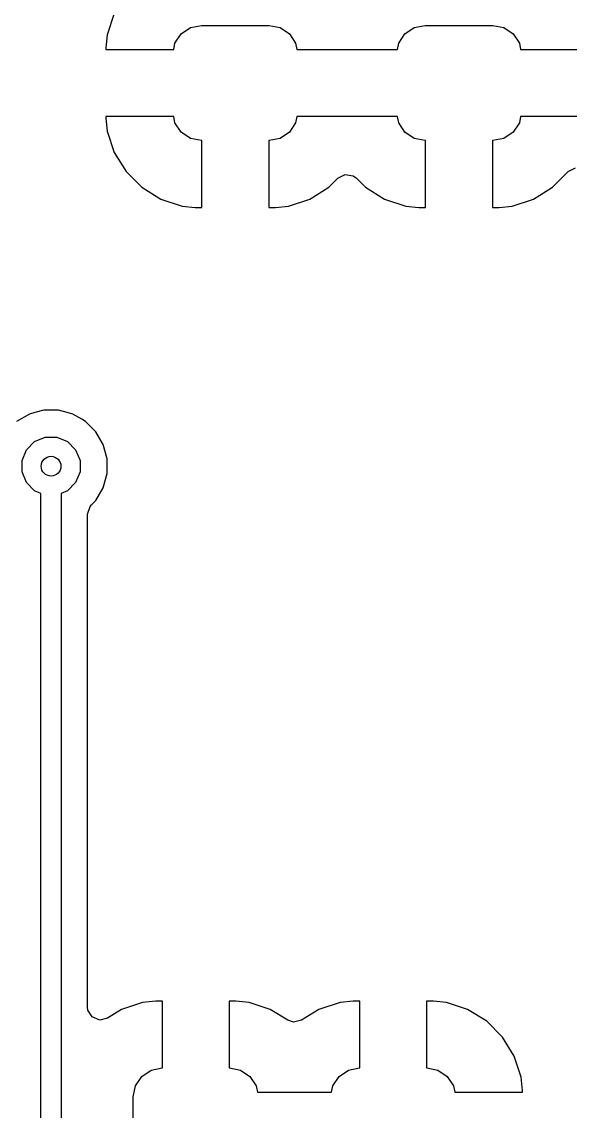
# Model space of a CAD drawing. Extents: x 2.09 to 4.51, y -4.8 to -2.93.
# Drawn here: x 3.255 to 3.4191, y -3.7639 to -3.4379 of the extents above; entities that cross this region are included whole.
import ezdxf

# ---------------------------------------------------------------- set-up
doc = ezdxf.new("R2010")
doc.units = 0
doc.header["$MEASUREMENT"] = 0
doc.layers.add('BLACK', color=7, linetype='CONTINUOUS')

msp = doc.modelspace()

# ---------------------------------------------------------------- linework, layer by layer
at = {"layer": 'BLACK', "linetype": 'CONTINUOUS'}
for p, q in [((3.2827, -3.43541), (3.2806, -3.44176)), ((3.30272, -3.4415), (3.30551, -3.43963)), ((3.30551, -3.43963), (3.30881, -3.43898)), ((3.30881, -3.43898), (3.32899, -3.43898)), ((3.32899, -3.43898), (3.33228, -3.43963)), ((3.33228, -3.43963), (3.33508, -3.4415)), ((3.36965, -3.4415), (3.37244, -3.43963)), ((3.37244, -3.43963), (3.37574, -3.43898)), ((3.37574, -3.43898), (3.39592, -3.43898)), ((3.39592, -3.43898), (3.39921, -3.43963)), ((3.39921, -3.43963), (3.40201, -3.4415)), ((3.2806, -3.44176), (3.2802, -3.44568)), ((3.30085, -3.44429), (3.30272, -3.4415)), ((3.33508, -3.4415), (3.33694, -3.44429)), ((3.36778, -3.44429), (3.36965, -3.4415)), ((3.40201, -3.4415), (3.40387, -3.44429)), ((3.2802, -3.44568), (3.2802, -3.4462)), ((3.2802, -3.4462), (3.2802, -3.4462)), ((3.2802, -3.4462), (3.30047, -3.4462)), ((3.30047, -3.4462), (3.30085, -3.44429)), ((3.33694, -3.44429), (3.33732, -3.4462)), ((3.33732, -3.4462), (3.3674, -3.4462)), ((3.3674, -3.4462), (3.36778, -3.44429)), ((3.40387, -3.44429), (3.40425, -3.4462)), ((3.40425, -3.4462), (3.43827, -3.4462)), ((3.30047, -3.4662), (3.2802, -3.4662)), ((3.2802, -3.4662), (3.2802, -3.4662)), ((3.2802, -3.4662), (3.2802, -3.46672)), ((3.2802, -3.46672), (3.2806, -3.47064)), ((3.30085, -3.46811), (3.30047, -3.4662)), ((3.30272, -3.4709), (3.30085, -3.46811)), ((3.33694, -3.46811), (3.33508, -3.4709)), ((3.33732, -3.4662), (3.33694, -3.46811)), ((3.3674, -3.4662), (3.33732, -3.4662)), ((3.36778, -3.46811), (3.3674, -3.4662)), ((3.36965, -3.4709), (3.36778, -3.46811)), ((3.40387, -3.46811), (3.40201, -3.4709)), ((3.40425, -3.4662), (3.40387, -3.46811)), ((3.43827, -3.4662), (3.40425, -3.4662)), ((3.2806, -3.47064), (3.2806, -3.47064)), ((3.2806, -3.47064), (3.2827, -3.47699)), ((3.30551, -3.47277), (3.30272, -3.4709)), ((3.33508, -3.4709), (3.33228, -3.47277)), ((3.37244, -3.47277), (3.36965, -3.4709)), ((3.40201, -3.4709), (3.39921, -3.47277)), ((3.30881, -3.47343), (3.30551, -3.47277)), ((3.3089, -3.47343), (3.30881, -3.47343)), ((3.3089, -3.49343), (3.3089, -3.47343)), ((3.32899, -3.47343), (3.3289, -3.47343)), ((3.3289, -3.47343), (3.3289, -3.49343)), ((3.33228, -3.47277), (3.32899, -3.47343)), ((3.37574, -3.47343), (3.37244, -3.47277)), ((3.37583, -3.47343), (3.37574, -3.47343)), ((3.37583, -3.49343), (3.37583, -3.47343)), ((3.39592, -3.47343), (3.39583, -3.47343)), ((3.39583, -3.47343), (3.39583, -3.49343)), ((3.39921, -3.47277), (3.39592, -3.47343)), ((3.2827, -3.47699), (3.28621, -3.48268)), ((3.4185, -3.48269), (3.42065, -3.48159)), ((3.28621, -3.48268), (3.29094, -3.48741)), ((3.34685, -3.48741), (3.34961, -3.48466)), ((3.34961, -3.48466), (3.35175, -3.48356)), ((3.35175, -3.48356), (3.35413, -3.48394)), ((3.35413, -3.48394), (3.35512, -3.48466)), ((3.35512, -3.48466), (3.35787, -3.48741)), ((3.41378, -3.48741), (3.4185, -3.48269)), ((3.29094, -3.48741), (3.29663, -3.49092)), ((3.34116, -3.49092), (3.34685, -3.48741)), ((3.34685, -3.48741), (3.34685, -3.48741)), ((3.35787, -3.48741), (3.36356, -3.49092)), ((3.40809, -3.49092), (3.41378, -3.48741)), ((3.41378, -3.48741), (3.41378, -3.48741)), ((3.29663, -3.49092), (3.30298, -3.49302)), ((3.33481, -3.49302), (3.34116, -3.49092)), ((3.36356, -3.49092), (3.36991, -3.49302)), ((3.40174, -3.49302), (3.40809, -3.49092)), ((3.30298, -3.49302), (3.3069, -3.49343)), ((3.3069, -3.49343), (3.3089, -3.49343)), ((3.3289, -3.49343), (3.3289, -3.49343)), ((3.3289, -3.49343), (3.33089, -3.49343)), ((3.33089, -3.49343), (3.33481, -3.49302)), ((3.33481, -3.49302), (3.33481, -3.49302)), ((3.36991, -3.49302), (3.37383, -3.49343)), ((3.37383, -3.49343), (3.37583, -3.49343)), ((3.39583, -3.49343), (3.39583, -3.49343)), ((3.39583, -3.49343), (3.39782, -3.49343)), ((3.39782, -3.49343), (3.40174, -3.49302)), ((3.40174, -3.49302), (3.40174, -3.49302)), ((3.25731, -3.55526), (3.25349, -3.55746)), ((3.25897, -3.55481), (3.25731, -3.55526)), ((3.26157, -3.55411), (3.25897, -3.55481)), ((3.26598, -3.55411), (3.26157, -3.55411)), ((3.26859, -3.55481), (3.26598, -3.55411)), ((3.27025, -3.55526), (3.26859, -3.55481)), ((3.27301, -3.55685), (3.27025, -3.55526)), ((3.27025, -3.55526), (3.27025, -3.55526)), ((3.27407, -3.55746), (3.27301, -3.55685)), ((3.27718, -3.56058), (3.27407, -3.55746)), ((3.25641, -3.56594), (3.25886, -3.5635)), ((3.25886, -3.5635), (3.26205, -3.56218)), ((3.26205, -3.56218), (3.26551, -3.56218)), ((3.26551, -3.56218), (3.2687, -3.5635)), ((3.2687, -3.5635), (3.27114, -3.56594)), ((3.27939, -3.5644), (3.27718, -3.56058)), ((3.27718, -3.56058), (3.27718, -3.56058)), ((3.25509, -3.56914), (3.25641, -3.56594)), ((3.27114, -3.56594), (3.27247, -3.56914)), ((3.28053, -3.56866), (3.27939, -3.5644)), ((3.27939, -3.5644), (3.27939, -3.5644)), ((3.27939, -3.5644), (3.27939, -3.5644)), ((3.25509, -3.57259), (3.25509, -3.56914)), ((3.27247, -3.56914), (3.27247, -3.57259)), ((3.28053, -3.57307), (3.28053, -3.56866)), ((3.25641, -3.57579), (3.25509, -3.57259)), ((3.27247, -3.57259), (3.27114, -3.57579)), ((3.27939, -3.57733), (3.28053, -3.57307)), ((3.25886, -3.57823), (3.25641, -3.57579)), ((3.27114, -3.57579), (3.2687, -3.57823)), ((3.26073, -3.57901), (3.25886, -3.57823)), ((3.26073, -3.78346), (3.26073, -3.57901)), ((3.2687, -3.57823), (3.26683, -3.57901)), ((3.26683, -3.57901), (3.26683, -3.7822)), ((3.27718, -3.58115), (3.27939, -3.57733)), ((3.27472, -3.58523), (3.27547, -3.58294)), ((3.27547, -3.58294), (3.27587, -3.58247)), ((3.27587, -3.58247), (3.27718, -3.58115)), ((3.27472, -3.70986), (3.27472, -3.58523)), ((3.27472, -3.73273), (3.27472, -3.70986)), ((3.27483, -3.73366), (3.27472, -3.73273)), ((3.29117, -3.73138), (3.28482, -3.73349)), ((3.29509, -3.73098), (3.29117, -3.73138)), ((3.29117, -3.73138), (3.29117, -3.73138)), ((3.29709, -3.73098), (3.29509, -3.73098)), ((3.29509, -3.73098), (3.29509, -3.73098)), ((3.29709, -3.75098), (3.29709, -3.73098)), ((3.29709, -3.73098), (3.29709, -3.73098)), ((3.31908, -3.73098), (3.31709, -3.73098)), ((3.31709, -3.73098), (3.31709, -3.73098)), ((3.31709, -3.73098), (3.31709, -3.75098)), ((3.323, -3.73138), (3.31908, -3.73098)), ((3.32935, -3.73349), (3.323, -3.73138)), ((3.35023, -3.73138), (3.34388, -3.73349)), ((3.35415, -3.73098), (3.35023, -3.73138)), ((3.35023, -3.73138), (3.35023, -3.73138)), ((3.35614, -3.73098), (3.35415, -3.73098)), ((3.35415, -3.73098), (3.35415, -3.73098)), ((3.35614, -3.75098), (3.35614, -3.73098)), ((3.35614, -3.73098), (3.35614, -3.73098)), ((3.37814, -3.73098), (3.37614, -3.73098)), ((3.37614, -3.73098), (3.37614, -3.73098)), ((3.37614, -3.73098), (3.37614, -3.75098)), ((3.38206, -3.73138), (3.37814, -3.73098)), ((3.3884, -3.73349), (3.38206, -3.73138)), ((3.2761, -3.73571), (3.27483, -3.73366)), ((3.27833, -3.73662), (3.2761, -3.73571)), ((3.28067, -3.73605), (3.27833, -3.73662)), ((3.28482, -3.73349), (3.28067, -3.73605)), ((3.33457, -3.73671), (3.32935, -3.73349)), ((3.34388, -3.73349), (3.33866, -3.73671)), ((3.3941, -3.737), (3.3884, -3.73349)), ((3.33632, -3.73728), (3.33457, -3.73671)), ((3.33866, -3.73671), (3.33632, -3.73728)), ((3.39883, -3.74173), (3.3941, -3.737)), ((3.40234, -3.74742), (3.39883, -3.74173)), ((3.40444, -3.75377), (3.40234, -3.74742)), ((3.29091, -3.75351), (3.2937, -3.75164)), ((3.2937, -3.75164), (3.297, -3.75098)), ((3.297, -3.75098), (3.29709, -3.75098)), ((3.31709, -3.75098), (3.31718, -3.75098)), ((3.31718, -3.75098), (3.32047, -3.75164)), ((3.32047, -3.75164), (3.32326, -3.75351)), ((3.34996, -3.75351), (3.35276, -3.75164)), ((3.35276, -3.75164), (3.35605, -3.75098)), ((3.35605, -3.75098), (3.35614, -3.75098)), ((3.37614, -3.75098), (3.37623, -3.75098)), ((3.37623, -3.75098), (3.37953, -3.75164)), ((3.37953, -3.75164), (3.38232, -3.75351)), ((3.28904, -3.7563), (3.29091, -3.75351)), ((3.32326, -3.75351), (3.32513, -3.7563)), ((3.3481, -3.7563), (3.34996, -3.75351)), ((3.38232, -3.75351), (3.38419, -3.7563)), ((3.40484, -3.75769), (3.40444, -3.75377)), ((3.40444, -3.75377), (3.40444, -3.75377)), ((3.28839, -3.7596), (3.28904, -3.7563)), ((3.32513, -3.7563), (3.32551, -3.75821)), ((3.32551, -3.75821), (3.34772, -3.75821)), ((3.34772, -3.75821), (3.3481, -3.7563)), ((3.38419, -3.7563), (3.38457, -3.75821)), ((3.38457, -3.75821), (3.40484, -3.75821)), ((3.40484, -3.75821), (3.40484, -3.75769)), ((3.40484, -3.75821), (3.40484, -3.75821)), ((3.28839, -3.77682), (3.28839, -3.7596))]:
    msp.add_line(p, q, dxfattribs=at)
at = {"layer": 'BLACK'}
msp.add_circle((3.26378, -3.57087), 0.00295, dxfattribs=at)
at = {"layer": 'WHITE'}
msp.add_circle((3.26378, -3.57087), 0.00295, dxfattribs=at)

doc.saveas('drawing.dxf')
